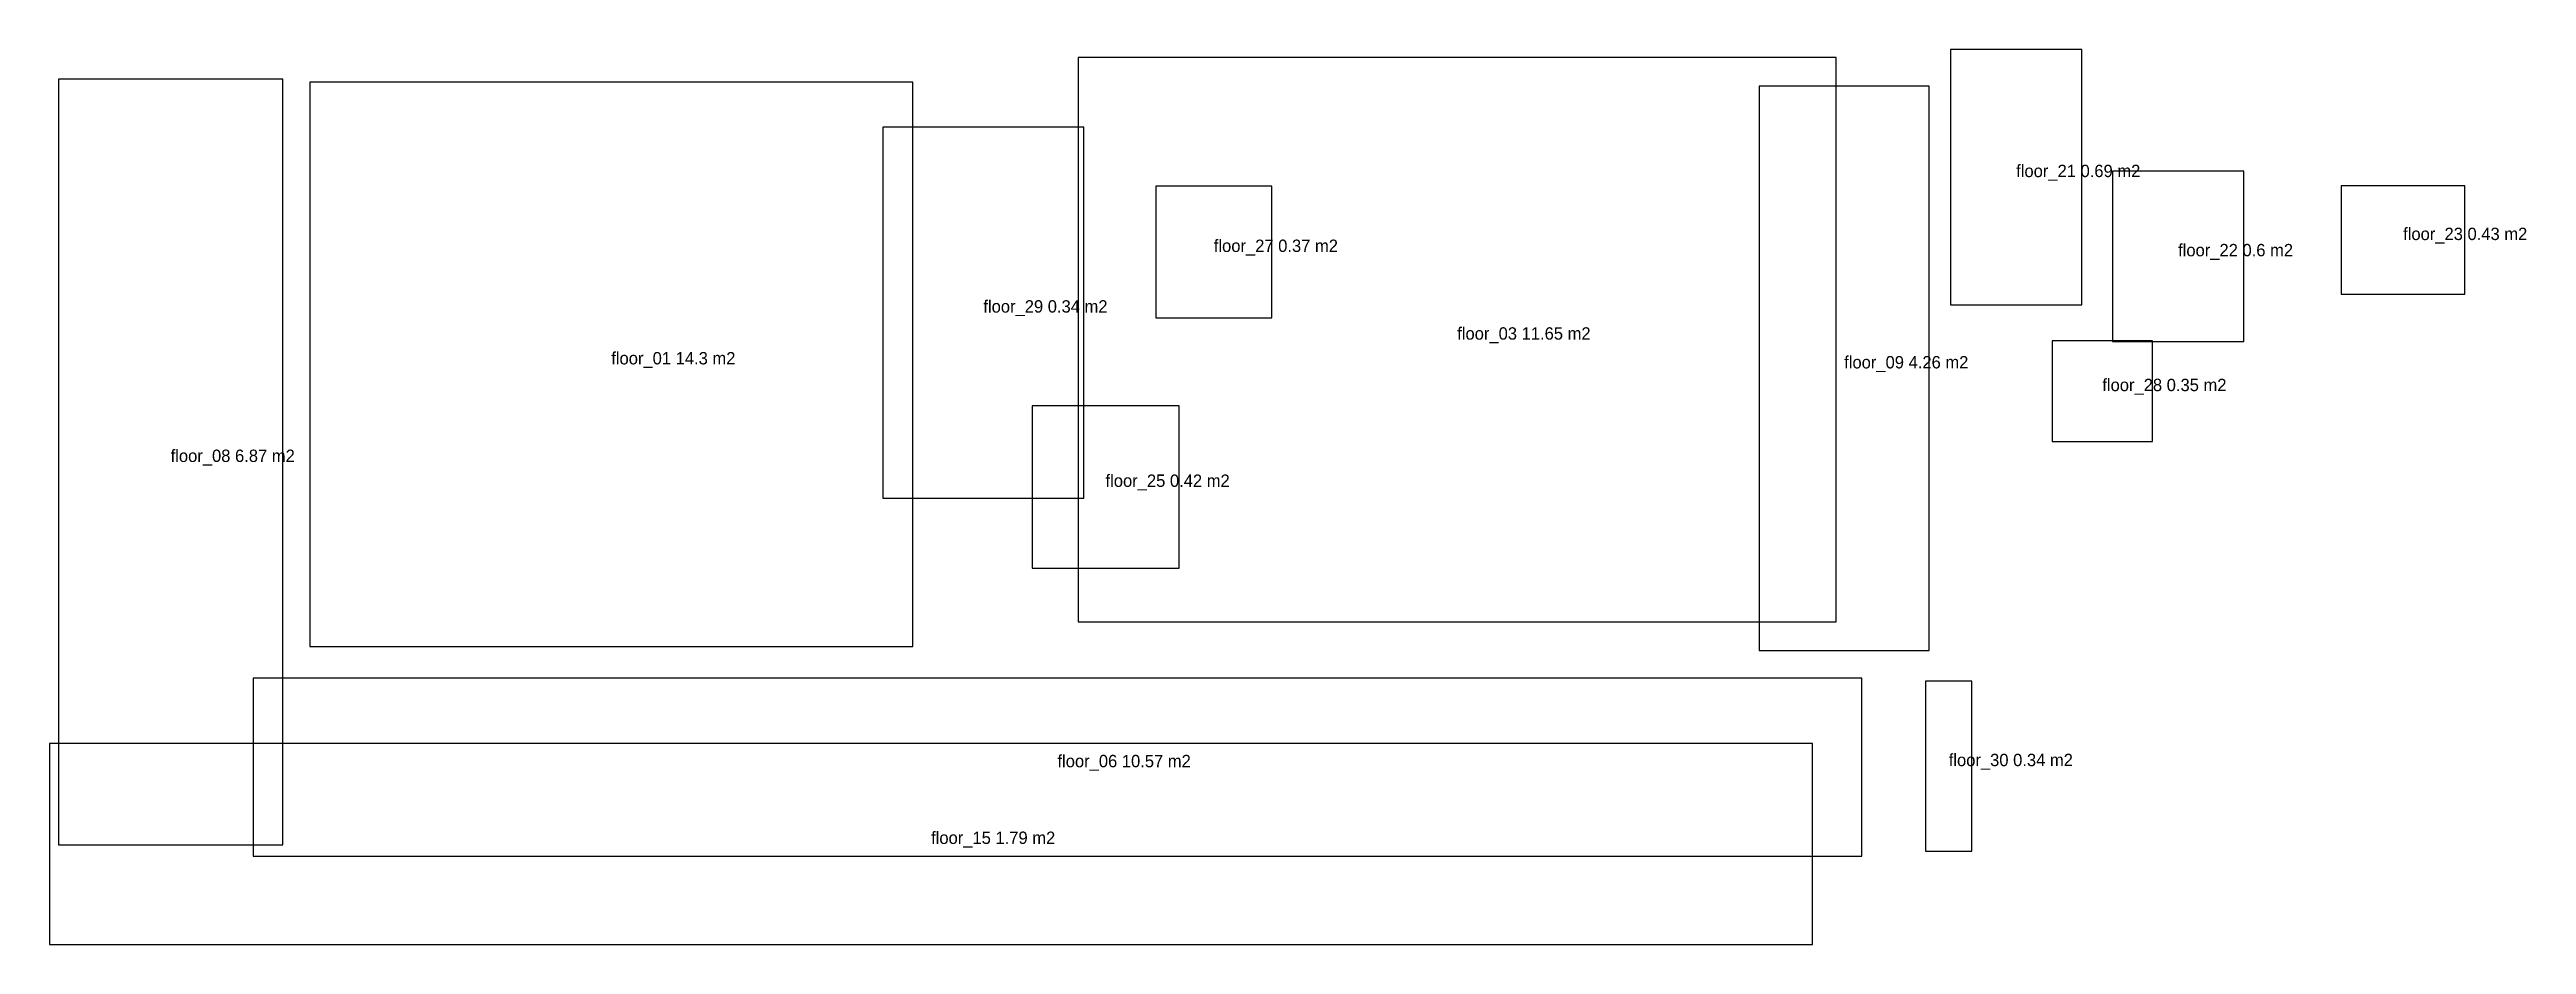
# Model space of a CAD drawing. Header units: metres. Extents: x -12 to 8, y -6 to 50000.
# Drawn here: x -10.75 to 5.26, y 49994.4 to 50000.19 of the extents above.
import ezdxf

# ---------------------------------------------------------------- set-up
doc = ezdxf.new("R2010")
doc.units = ezdxf.units.M
doc.layers.add('SLABS', color=8, linetype='Continuous')

msp = doc.modelspace()

# ---------------------------------------------------------------- linework, layer by layer
at = {"layer": 'SLABS'}
for points in [[(1.537, 49998.537), (2.387, 49998.537), (2.387, 50000.187), (1.537, 50000.187)], [(-4.102, 49996.486), (0.798, 49996.486), (0.798, 50000.136), (-4.102, 50000.136)], [(-10.696, 49995.045), (-9.246, 49995.045), (-9.246, 49999.995), (-10.696, 49999.995)], [(-9.072, 49996.326), (-5.172, 49996.326), (-5.172, 49999.976), (-9.072, 49999.976)], [(0.3, 49996.3), (1.4, 49996.3), (1.4, 49999.95), (0.3, 49999.95)], [(-5.366, 49997.286), (-4.066, 49997.286), (-4.066, 49999.686), (-5.366, 49999.686)], [(2.584, 49998.3), (3.434, 49998.3), (3.434, 49999.4), (2.584, 49999.4)], [(-3.601, 49998.453), (-2.851, 49998.453), (-2.851, 49999.303), (-3.601, 49999.303)], [(4.064, 49998.605), (4.864, 49998.605), (4.864, 49999.305), (4.064, 49999.305)], [(2.194, 49997.653), (2.844, 49997.653), (2.844, 49998.303), (2.194, 49998.303)], [(-4.401, 49996.834), (-3.451, 49996.834), (-3.451, 49997.884), (-4.401, 49997.884)], [(-9.437, 49994.971), (0.963, 49994.971), (0.963, 49996.121), (-9.437, 49996.121)], [(1.376, 49995.003), (1.676, 49995.003), (1.676, 49996.103), (1.376, 49996.103)], [(-10.754, 49994.4), (0.646, 49994.4), (0.646, 49995.7), (-10.754, 49995.7)]]:
    msp.add_lwpolyline(points, close=True, dxfattribs=at)

# ---------------------------------------------------------------- texts
for s, p in [('floor_21 0.69 m2', (1.962, 49999.362)), ('floor_27 0.37 m2', (-3.226, 49998.878)), ('floor_22 0.6 m2', (3.009, 49998.85)), ('floor_23 0.43 m2', (4.464, 49998.955)), ('floor_29 0.34 m2', (-4.716, 49998.486)), ('floor_03 11.65 m2', (-1.652, 49998.311)), ('floor_01 14.3 m2', (-7.122, 49998.151)), ('floor_09 4.26 m2', (0.85, 49998.125)), ('floor_28 0.35 m2', (2.519, 49997.978)), ('floor_08 6.87 m2', (-9.971, 49997.52)), ('floor_25 0.42 m2', (-3.926, 49997.359)), ('floor_06 10.57 m2', (-4.237, 49995.546)), ('floor_30 0.34 m2', (1.526, 49995.553)), ('floor_15 1.79 m2', (-5.054, 49995.05))]:
    msp.add_text(s, height=0.08, dxfattribs=at).set_placement(p)

doc.saveas('drawing.dxf')
